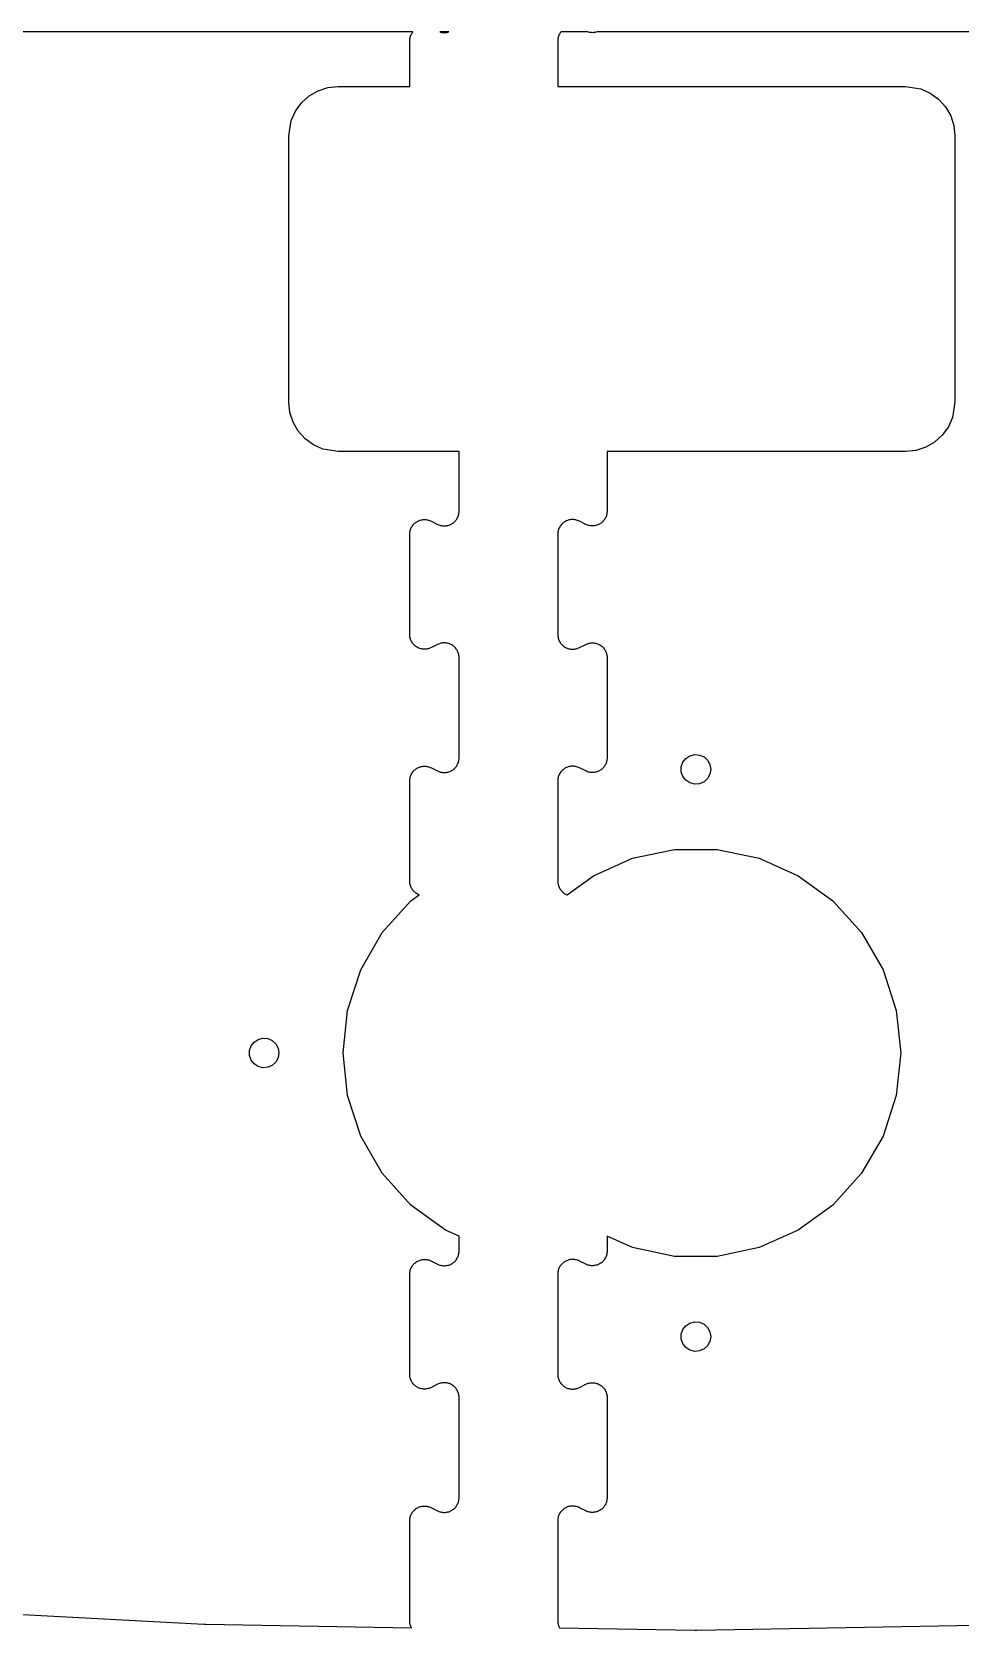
# Model space of a CAD drawing. Header units: metres. Extents: x -612 to 612, y -340 to 1400.
# Drawn here: x -119.6 to 68.5, y 718 to 1042 of the extents above; entities that cross this region are included whole.
import ezdxf

# ---------------------------------------------------------------- set-up
doc = ezdxf.new("R2010")
doc.units = ezdxf.units.M

msp = doc.modelspace()

# ---------------------------------------------------------------- linework, layer by layer
for p, q in [((-42.3552, 1042), (-528.764, 1042)), ((-43, 1040.08), (-42.9852, 1040.42)), ((-43, 1030.95), (-43, 1040.08)), ((-42.9852, 1040.42), (-42.9651, 1040.59)), ((-42.9651, 1040.59), (-42.9312, 1040.78)), ((-42.9312, 1040.78), (-42.8857, 1040.96)), ((-42.8857, 1040.96), (-42.8289, 1041.14)), ((-42.8289, 1041.14), (-42.761, 1041.32)), ((-42.761, 1041.32), (-42.6819, 1041.49)), ((-42.6819, 1041.49), (-42.5925, 1041.65)), ((-42.5925, 1041.65), (-42.4927, 1041.81)), ((-42.4927, 1041.81), (-42.3832, 1041.97)), ((-42.3832, 1041.97), (-42.3552, 1042)), ((-35.0762, 1042), (-36.9238, 1042)), ((-36.9238, 1042), (-36.7461, 1041.95)), ((-36.7461, 1041.95), (-36.5621, 1041.91)), ((-36.5621, 1041.91), (-36.376, 1041.88)), ((-36.376, 1041.88), (-36.1884, 1041.86)), ((-36.1884, 1041.86), (-36, 1041.85)), ((-36, 1041.85), (-35.8116, 1041.86)), ((-35.8116, 1041.86), (-35.624, 1041.88)), ((-35.624, 1041.88), (-35.4379, 1041.91)), ((-35.4379, 1041.91), (-35.2539, 1041.95)), ((-35.2539, 1041.95), (-35.0762, 1042)), ((-12.9852, 1040.42), (-13, 1040.08)), ((-13, 1040.08), (-13, 1030.95)), ((-12.9651, 1040.59), (-12.9852, 1040.42)), ((-12.9312, 1040.78), (-12.9651, 1040.59)), ((-12.8857, 1040.96), (-12.9312, 1040.78)), ((-12.8289, 1041.14), (-12.8857, 1040.96)), ((-12.761, 1041.32), (-12.8289, 1041.14)), ((-12.6819, 1041.49), (-12.761, 1041.32)), ((-12.5925, 1041.65), (-12.6819, 1041.49)), ((-12.4927, 1041.81), (-12.5925, 1041.65)), ((-12.3832, 1041.97), (-12.4927, 1041.81)), ((-12.3552, 1042), (-12.3832, 1041.97)), ((-6.9238, 1042), (-12.3552, 1042)), ((-6.7461, 1041.95), (-6.9238, 1042)), ((-6.5621, 1041.91), (-6.7461, 1041.95)), ((-6.376, 1041.88), (-6.5621, 1041.91)), ((-6.1884, 1041.86), (-6.376, 1041.88)), ((-6, 1041.85), (-6.1884, 1041.86)), ((-5.8116, 1041.86), (-6, 1041.85)), ((-5.624, 1041.88), (-5.8116, 1041.86)), ((-5.4379, 1041.91), (-5.624, 1041.88)), ((-5.2539, 1041.95), (-5.4379, 1041.91)), ((-5.0762, 1042), (-5.2539, 1041.95)), ((528.722, 1042), (-5.0762, 1042)), ((-61.5674, 1030.09), (-59.5791, 1030.73)), ((-59.5791, 1030.73), (-57.5, 1030.95)), ((-57.5, 1030.95), (-43, 1030.95)), ((-13, 1030.95), (57.5, 1030.95)), ((57.5, 1030.95), (60.5902, 1030.46)), ((60.5902, 1030.46), (62.5, 1029.61)), ((-66.1602, 1025.95), (-64.9314, 1027.64)), ((-64.9314, 1027.64), (-63.3779, 1029.04)), ((-63.3779, 1029.04), (-61.5674, 1030.09)), ((62.5, 1029.61), (64.1913, 1028.38)), ((64.1913, 1028.38), (65.5902, 1026.83)), ((-67.5, 1020.95), (-67.0106, 1024.04)), ((-67.0106, 1024.04), (-66.1602, 1025.95)), ((65.5902, 1026.83), (66.6355, 1025.02)), ((66.6355, 1025.02), (67.2815, 1023.03)), ((-67.5, 966.95), (-67.5, 1020.95)), ((67.2815, 1023.03), (67.5, 1020.95)), ((67.5, 1020.95), (67.5, 966.95)), ((-67.2815, 964.871), (-67.5, 966.95)), ((67.5, 966.95), (67.0106, 963.86)), ((-66.6355, 962.883), (-67.2815, 964.871)), ((-65.5902, 961.072), (-66.6355, 962.883)), ((67.0106, 963.86), (66.1602, 961.95)), ((-64.1913, 959.519), (-65.5902, 961.072)), ((-62.5, 958.29), (-64.1913, 959.519)), ((64.9314, 960.259), (63.3779, 958.86)), ((66.1602, 961.95), (64.9314, 960.259)), ((-60.5902, 957.439), (-62.5, 958.29)), ((-57.5, 956.95), (-60.5902, 957.439)), ((-33, 956.95), (-57.5, 956.95)), ((-33, 944.854), (-33, 956.95)), ((57.5, 956.95), (-3, 956.95)), ((-3, 956.95), (-3, 944.854)), ((59.5791, 957.169), (57.5, 956.95)), ((61.5674, 957.815), (59.5791, 957.169)), ((63.3779, 958.86), (61.5674, 957.815)), ((-41.3815, 942.807), (-41.2119, 942.889)), ((-41.2119, 942.889), (-41.037, 942.959)), ((-41.037, 942.959), (-40.8584, 943.019)), ((-40.8584, 943.019), (-40.6762, 943.067)), ((-40.6762, 943.067), (-40.4917, 943.104)), ((-40.4917, 943.104), (-40.3049, 943.129)), ((-40.3049, 943.129), (-40.1168, 943.142)), ((-40.1168, 943.142), (-39.9285, 943.144)), ((-39.9285, 943.144), (-39.7406, 943.133)), ((-39.7406, 943.133), (-39.5535, 943.111)), ((-39.5535, 943.111), (-39.3681, 943.077)), ((-39.3681, 943.077), (-39.1852, 943.032)), ((-39.1852, 943.032), (-39.0058, 942.975)), ((-39.0058, 942.975), (-38.8303, 942.907)), ((-38.8303, 942.907), (-38.616, 942.808)), ((-33.8131, 942.8), (-33.6885, 942.942)), ((-33.6885, 942.942), (-33.573, 943.091)), ((-33.573, 943.091), (-33.467, 943.247)), ((-33.467, 943.247), (-33.3711, 943.409)), ((-33.3711, 943.409), (-33.2855, 943.577)), ((-33.2855, 943.577), (-33.2107, 943.75)), ((-33.2107, 943.75), (-33.1468, 943.927)), ((-33.1468, 943.927), (-33.0943, 944.108)), ((-33.0943, 944.108), (-33.0531, 944.292)), ((-33.0531, 944.292), (-33.0237, 944.478)), ((-33.0237, 944.478), (-33.0059, 944.666)), ((-33.0059, 944.666), (-33, 944.854)), ((-11.2119, 942.889), (-11.3815, 942.807)), ((-11.037, 942.959), (-11.2119, 942.889)), ((-10.8584, 943.019), (-11.037, 942.959)), ((-10.6762, 943.067), (-10.8584, 943.019)), ((-10.4917, 943.104), (-10.6762, 943.067)), ((-10.3049, 943.129), (-10.4917, 943.104)), ((-10.1168, 943.142), (-10.3049, 943.129)), ((-9.9285, 943.144), (-10.1168, 943.142)), ((-9.7406, 943.133), (-9.9285, 943.144)), ((-9.5535, 943.111), (-9.7406, 943.133)), ((-9.3681, 943.077), (-9.5535, 943.111)), ((-9.1852, 943.032), (-9.3681, 943.077)), ((-9.0058, 942.975), (-9.1852, 943.032)), ((-8.8303, 942.907), (-9.0058, 942.975)), ((-8.616, 942.808), (-8.8303, 942.907)), ((-3.6885, 942.942), (-3.8131, 942.8)), ((-3.573, 943.091), (-3.6885, 942.942)), ((-3.467, 943.247), (-3.573, 943.091)), ((-3.3711, 943.409), (-3.467, 943.247)), ((-3.2855, 943.577), (-3.3711, 943.409)), ((-3.2107, 943.75), (-3.2855, 943.577)), ((-3.1468, 943.927), (-3.2107, 943.75)), ((-3.0943, 944.108), (-3.1468, 943.927)), ((-3.0531, 944.292), (-3.0943, 944.108)), ((-3.0236, 944.478), (-3.0531, 944.292)), ((-3.0059, 944.666), (-3.0236, 944.478)), ((-3, 944.854), (-3.0059, 944.666)), ((-43, 940.081), (-42.9852, 940.423)), ((-43, 919.901), (-43, 940.081)), ((-42.9852, 940.423), (-42.9651, 940.592)), ((-42.9651, 940.592), (-42.9312, 940.778)), ((-42.9312, 940.778), (-42.8857, 940.961)), ((-42.8857, 940.961), (-42.8289, 941.14)), ((-42.8289, 941.14), (-42.761, 941.316)), ((-42.761, 941.316), (-42.6819, 941.487)), ((-42.6819, 941.487), (-42.5925, 941.653)), ((-42.5925, 941.653), (-42.4927, 941.812)), ((-42.4927, 941.812), (-42.3832, 941.966)), ((-42.3832, 941.966), (-42.2643, 942.112)), ((-42.2643, 942.112), (-42.1362, 942.25)), ((-42.1362, 942.25), (-42.0001, 942.38)), ((-42.0001, 942.38), (-41.8557, 942.501)), ((-41.8557, 942.501), (-41.7042, 942.613)), ((-41.7042, 942.613), (-41.5458, 942.715)), ((-41.5458, 942.715), (-41.3815, 942.807)), ((-38.616, 942.808), (-37.3416, 942.171)), ((-37.3416, 942.171), (-37.1044, 942.065)), ((-37.1044, 942.065), (-36.927, 942.001)), ((-36.927, 942.001), (-36.7461, 941.948)), ((-36.7461, 941.948), (-36.5621, 941.907)), ((-36.5621, 941.907), (-36.376, 941.878)), ((-36.376, 941.878), (-36.1884, 941.86)), ((-36.1884, 941.86), (-36, 941.854)), ((-36, 941.854), (-35.8116, 941.86)), ((-35.8116, 941.86), (-35.624, 941.878)), ((-35.624, 941.878), (-35.4379, 941.907)), ((-35.4379, 941.907), (-35.2539, 941.948)), ((-35.2539, 941.948), (-35.073, 942.001)), ((-35.073, 942.001), (-34.8956, 942.065)), ((-34.8956, 942.065), (-34.7227, 942.14)), ((-34.7227, 942.14), (-34.5547, 942.225)), ((-34.5547, 942.225), (-34.3925, 942.321)), ((-34.3925, 942.321), (-34.2366, 942.427)), ((-34.2366, 942.427), (-34.0877, 942.543)), ((-34.0877, 942.543), (-33.9464, 942.667)), ((-33.9464, 942.667), (-33.8131, 942.8)), ((-12.9852, 940.423), (-13, 940.081)), ((-13, 940.081), (-13, 919.901)), ((-12.9651, 940.592), (-12.9852, 940.423)), ((-12.9312, 940.778), (-12.9651, 940.592)), ((-12.8857, 940.961), (-12.9312, 940.778)), ((-12.8289, 941.14), (-12.8857, 940.961)), ((-12.761, 941.316), (-12.8289, 941.14)), ((-12.6819, 941.487), (-12.761, 941.316)), ((-12.5925, 941.653), (-12.6819, 941.487)), ((-12.4927, 941.812), (-12.5925, 941.653)), ((-12.3832, 941.966), (-12.4927, 941.812)), ((-12.2643, 942.112), (-12.3832, 941.966)), ((-12.1362, 942.25), (-12.2643, 942.112)), ((-12.0001, 942.38), (-12.1362, 942.25)), ((-11.8557, 942.501), (-12.0001, 942.38)), ((-11.7042, 942.613), (-11.8557, 942.501)), ((-11.5458, 942.715), (-11.7042, 942.613)), ((-11.3815, 942.807), (-11.5458, 942.715)), ((-7.3416, 942.171), (-8.616, 942.808)), ((-7.1044, 942.065), (-7.3416, 942.171)), ((-6.9271, 942.001), (-7.1044, 942.065)), ((-6.7461, 941.948), (-6.9271, 942.001)), ((-6.5621, 941.907), (-6.7461, 941.948)), ((-6.376, 941.878), (-6.5621, 941.907)), ((-6.1884, 941.86), (-6.376, 941.878)), ((-6, 941.854), (-6.1884, 941.86)), ((-5.8116, 941.86), (-6, 941.854)), ((-5.624, 941.878), (-5.8116, 941.86)), ((-5.4379, 941.907), (-5.624, 941.878)), ((-5.2539, 941.948), (-5.4379, 941.907)), ((-5.0729, 942.001), (-5.2539, 941.948)), ((-4.8956, 942.065), (-5.0729, 942.001)), ((-4.7227, 942.14), (-4.8956, 942.065)), ((-4.5547, 942.225), (-4.7227, 942.14)), ((-4.3925, 942.321), (-4.5547, 942.225)), ((-4.2367, 942.427), (-4.3925, 942.321)), ((-4.0877, 942.543), (-4.2367, 942.427)), ((-3.9464, 942.667), (-4.0877, 942.543)), ((-3.8131, 942.8), (-3.9464, 942.667)), ((-42.9926, 919.666), (-43, 919.901)), ((-42.9749, 919.478), (-42.9926, 919.666)), ((-42.9454, 919.292), (-42.9749, 919.478)), ((-42.9043, 919.108), (-42.9454, 919.292)), ((-42.8517, 918.927), (-42.9043, 919.108)), ((-42.788, 918.75), (-42.8517, 918.927)), ((-42.7131, 918.577), (-42.788, 918.75)), ((-42.6276, 918.409), (-42.7131, 918.577)), ((-42.5318, 918.248), (-42.6276, 918.409)), ((-42.4259, 918.092), (-42.5318, 918.248)), ((-42.3103, 917.943), (-42.4259, 918.092)), ((-42.1859, 917.802), (-42.3103, 917.943)), ((-42.0525, 917.668), (-42.1859, 917.802)), ((-41.9115, 917.544), (-42.0525, 917.668)), ((-41.7624, 917.428), (-41.9115, 917.544)), ((-41.6066, 917.322), (-41.7624, 917.428)), ((-41.4446, 917.227), (-41.6066, 917.322)), ((-41.2768, 917.141), (-41.4446, 917.227)), ((-41.1038, 917.066), (-41.2768, 917.141)), ((-40.9267, 917.002), (-41.1038, 917.066)), ((-40.7457, 916.95), (-40.9267, 917.002)), ((-40.5619, 916.909), (-40.7457, 916.95)), ((-40.3757, 916.879), (-40.5619, 916.909)), ((-39.4381, 916.909), (-39.6243, 916.879)), ((-39.2543, 916.95), (-39.4381, 916.909)), ((-39.0733, 917.002), (-39.2543, 916.95)), ((-38.9131, 917.06), (-39.0733, 917.002)), ((-38.6001, 917.2), (-38.9131, 917.06)), ((-37.3416, 917.829), (-38.6001, 917.2)), ((-37.1705, 917.908), (-37.3416, 917.829)), ((-36.9948, 917.976), (-37.1705, 917.908)), ((-36.8151, 918.033), (-36.9948, 917.976)), ((-36.6322, 918.079), (-36.8151, 918.033)), ((-36.4468, 918.112), (-36.6322, 918.079)), ((-36.2596, 918.135), (-36.4468, 918.112)), ((-36.0715, 918.145), (-36.2596, 918.135)), ((-35.883, 918.144), (-36.0715, 918.145)), ((-35.695, 918.13), (-35.883, 918.144)), ((-35.5082, 918.105), (-35.695, 918.13)), ((-35.3233, 918.069), (-35.5082, 918.105)), ((-35.1412, 918.02), (-35.3233, 918.069)), ((-34.9624, 917.961), (-35.1412, 918.02)), ((-34.7877, 917.89), (-34.9624, 917.961)), ((-34.6178, 917.809), (-34.7877, 917.89)), ((-34.4533, 917.716), (-34.6178, 917.809)), ((-34.295, 917.614), (-34.4533, 917.716)), ((-34.1433, 917.502), (-34.295, 917.614)), ((-33.999, 917.381), (-34.1433, 917.502)), ((-33.8626, 917.251), (-33.999, 917.381)), ((-33.7347, 917.113), (-33.8626, 917.251)), ((-33.6156, 916.967), (-33.7347, 917.113)), ((-33.506, 916.813), (-33.6156, 916.967)), ((-13, 919.901), (-12.9926, 919.666)), ((-12.9926, 919.666), (-12.9749, 919.478)), ((-12.9749, 919.478), (-12.9454, 919.292)), ((-12.9454, 919.292), (-12.9043, 919.108)), ((-12.9043, 919.108), (-12.8517, 918.927)), ((-12.8517, 918.927), (-12.788, 918.75)), ((-12.788, 918.75), (-12.7131, 918.577)), ((-12.7131, 918.577), (-12.6276, 918.409)), ((-12.6276, 918.409), (-12.5318, 918.248)), ((-12.5318, 918.248), (-12.4259, 918.092)), ((-12.4259, 918.092), (-12.3103, 917.943)), ((-12.3103, 917.943), (-12.1859, 917.802)), ((-12.1859, 917.802), (-12.0525, 917.668)), ((-12.0525, 917.668), (-11.9115, 917.544)), ((-11.9115, 917.544), (-11.7624, 917.428)), ((-11.7624, 917.428), (-11.6066, 917.322)), ((-11.6066, 917.322), (-11.4446, 917.227)), ((-11.4446, 917.227), (-11.2768, 917.141)), ((-11.2768, 917.141), (-11.1038, 917.066)), ((-11.1038, 917.066), (-10.9267, 917.002)), ((-10.9267, 917.002), (-10.7457, 916.95)), ((-10.7457, 916.95), (-10.5619, 916.909)), ((-10.5619, 916.909), (-10.3757, 916.879)), ((-9.6243, 916.879), (-9.4381, 916.909)), ((-9.4381, 916.909), (-9.2543, 916.95)), ((-9.2543, 916.95), (-9.0733, 917.002)), ((-9.0733, 917.002), (-8.9131, 917.06)), ((-8.9131, 917.06), (-8.6001, 917.2)), ((-8.6001, 917.2), (-7.3416, 917.829)), ((-7.3416, 917.829), (-7.1705, 917.908)), ((-7.1705, 917.908), (-6.9947, 917.976)), ((-6.9947, 917.976), (-6.8151, 918.033)), ((-6.8151, 918.033), (-6.6322, 918.079)), ((-6.6322, 918.079), (-6.4468, 918.112)), ((-6.4468, 918.112), (-6.2596, 918.135)), ((-6.2596, 918.135), (-6.0715, 918.145)), ((-6.0715, 918.145), (-5.883, 918.144)), ((-5.883, 918.144), (-5.695, 918.13)), ((-5.695, 918.13), (-5.5082, 918.105)), ((-5.5082, 918.105), (-5.3233, 918.069)), ((-5.3233, 918.069), (-5.1412, 918.02)), ((-5.1412, 918.02), (-4.9624, 917.961)), ((-4.9624, 917.961), (-4.7877, 917.89)), ((-4.7877, 917.89), (-4.6178, 917.809)), ((-4.6178, 917.809), (-4.4533, 917.716)), ((-4.4533, 917.716), (-4.295, 917.614)), ((-4.295, 917.614), (-4.1433, 917.502)), ((-4.1433, 917.502), (-3.999, 917.381)), ((-3.999, 917.381), (-3.8626, 917.251)), ((-3.8626, 917.251), (-3.7347, 917.113)), ((-3.7347, 917.113), (-3.6156, 916.967)), ((-3.6156, 916.967), (-3.506, 916.813)), ((-40.1883, 916.862), (-40.3757, 916.879)), ((-40, 916.856), (-40.1883, 916.862)), ((-39.8117, 916.862), (-40, 916.856)), ((-39.6243, 916.879), (-39.8117, 916.862)), ((-33.4062, 916.653), (-33.506, 916.813)), ((-33.3167, 916.488), (-33.4062, 916.653)), ((-33.2378, 916.316), (-33.3167, 916.488)), ((-33.1697, 916.141), (-33.2378, 916.316)), ((-33.1128, 915.961), (-33.1697, 916.141)), ((-33.0674, 915.778), (-33.1128, 915.961)), ((-33.0335, 915.593), (-33.0674, 915.778)), ((-33.0113, 915.406), (-33.0335, 915.593)), ((-33, 915.146), (-33.0113, 915.406)), ((-33, 894.854), (-33, 915.146)), ((-10.3757, 916.879), (-10.1883, 916.862)), ((-10.1883, 916.862), (-10, 916.856)), ((-10, 916.856), (-9.8117, 916.862)), ((-9.8117, 916.862), (-9.6243, 916.879)), ((-3.506, 916.813), (-3.4062, 916.653)), ((-3.4062, 916.653), (-3.3167, 916.488)), ((-3.3167, 916.488), (-3.2378, 916.316)), ((-3.2378, 916.316), (-3.1697, 916.141)), ((-3.1697, 916.141), (-3.1128, 915.961)), ((-3.1128, 915.961), (-3.0674, 915.778)), ((-3.0674, 915.778), (-3.0335, 915.593)), ((-3.0335, 915.593), (-3.0113, 915.406)), ((-3.0113, 915.406), (-3, 915.146)), ((-3, 915.146), (-3, 894.854)), ((-33.0943, 894.108), (-33.0531, 894.292)), ((-33.0531, 894.292), (-33.0237, 894.478)), ((-33.0237, 894.478), (-33.0059, 894.666)), ((-33.0059, 894.666), (-33, 894.854)), ((-3.0531, 894.292), (-3.0943, 894.108)), ((-3.0236, 894.478), (-3.0531, 894.292)), ((-3.0059, 894.666), (-3.0236, 894.478)), ((-3, 894.854), (-3.0059, 894.666)), ((12.3616, 893.93), (12.9682, 894.709)), ((12.9682, 894.709), (13.7949, 895.249)), ((13.7949, 895.249), (14.7523, 895.492)), ((14.7523, 895.492), (15.7365, 895.41)), ((15.7365, 895.41), (16.6408, 895.013)), ((16.6408, 895.013), (17.3674, 894.345)), ((17.3674, 894.345), (17.8374, 893.476)), ((-42.8857, 890.961), (-42.8289, 891.14)), ((-42.8289, 891.14), (-42.761, 891.316)), ((-42.761, 891.316), (-42.6819, 891.487)), ((-42.6819, 891.487), (-42.5925, 891.653)), ((-42.5925, 891.653), (-42.4927, 891.812)), ((-42.4927, 891.812), (-42.3832, 891.966)), ((-42.3832, 891.966), (-42.2643, 892.112)), ((-42.2643, 892.112), (-42.1362, 892.25)), ((-42.1362, 892.25), (-42.0001, 892.38)), ((-42.0001, 892.38), (-41.8557, 892.501)), ((-41.8557, 892.501), (-41.7042, 892.613)), ((-41.7042, 892.613), (-41.5458, 892.715)), ((-41.5458, 892.715), (-41.3815, 892.807)), ((-41.3815, 892.807), (-41.2119, 892.889)), ((-41.2119, 892.889), (-41.037, 892.959)), ((-41.037, 892.959), (-40.8584, 893.019)), ((-40.8584, 893.019), (-40.6762, 893.067)), ((-40.6762, 893.067), (-40.4917, 893.104)), ((-40.4917, 893.104), (-40.3049, 893.129)), ((-40.3049, 893.129), (-40.1168, 893.142)), ((-40.1168, 893.142), (-39.9285, 893.144)), ((-39.9285, 893.144), (-39.7406, 893.133)), ((-39.7406, 893.133), (-39.5535, 893.111)), ((-39.5535, 893.111), (-39.3681, 893.077)), ((-39.3681, 893.077), (-39.1852, 893.032)), ((-39.1852, 893.032), (-39.0058, 892.975)), ((-39.0058, 892.975), (-38.8303, 892.907)), ((-38.8303, 892.907), (-38.616, 892.808)), ((-38.616, 892.808), (-37.3416, 892.171)), ((-37.3416, 892.171), (-37.1044, 892.065)), ((-37.1044, 892.065), (-36.927, 892.001)), ((-36.927, 892.001), (-36.7461, 891.948)), ((-36.7461, 891.948), (-36.5621, 891.907)), ((-36.5621, 891.907), (-36.376, 891.878)), ((-36.376, 891.878), (-36.1884, 891.86)), ((-36.1884, 891.86), (-36, 891.854)), ((-36, 891.854), (-35.8116, 891.86)), ((-35.8116, 891.86), (-35.624, 891.878)), ((-35.624, 891.878), (-35.4379, 891.907)), ((-35.4379, 891.907), (-35.2539, 891.948)), ((-35.2539, 891.948), (-35.073, 892.001)), ((-35.073, 892.001), (-34.8956, 892.065)), ((-34.8956, 892.065), (-34.7227, 892.14)), ((-34.7227, 892.14), (-34.5547, 892.225)), ((-34.5547, 892.225), (-34.3925, 892.321)), ((-34.3925, 892.321), (-34.2366, 892.427)), ((-34.2366, 892.427), (-34.0877, 892.543)), ((-34.0877, 892.543), (-33.9464, 892.667)), ((-33.9464, 892.667), (-33.8131, 892.8)), ((-33.8131, 892.8), (-33.6885, 892.942)), ((-33.6885, 892.942), (-33.573, 893.091)), ((-33.573, 893.091), (-33.467, 893.247)), ((-33.467, 893.247), (-33.3711, 893.409)), ((-33.3711, 893.409), (-33.2855, 893.577)), ((-33.2855, 893.577), (-33.2107, 893.75)), ((-33.2107, 893.75), (-33.1468, 893.927)), ((-33.1468, 893.927), (-33.0943, 894.108)), ((-12.8289, 891.14), (-12.8857, 890.961)), ((-12.761, 891.316), (-12.8289, 891.14)), ((-12.6819, 891.487), (-12.761, 891.316)), ((-12.5925, 891.653), (-12.6819, 891.487)), ((-12.4927, 891.812), (-12.5925, 891.653)), ((-12.3832, 891.966), (-12.4927, 891.812)), ((-12.2643, 892.112), (-12.3832, 891.966)), ((-12.1362, 892.25), (-12.2643, 892.112)), ((-12.0001, 892.38), (-12.1362, 892.25)), ((-11.8557, 892.501), (-12.0001, 892.38)), ((-11.7042, 892.613), (-11.8557, 892.501)), ((-11.5458, 892.715), (-11.7042, 892.613)), ((-11.3815, 892.807), (-11.5458, 892.715)), ((-11.2119, 892.889), (-11.3815, 892.807)), ((-11.037, 892.959), (-11.2119, 892.889)), ((-10.8584, 893.019), (-11.037, 892.959)), ((-10.6762, 893.067), (-10.8584, 893.019)), ((-10.4917, 893.104), (-10.6762, 893.067)), ((-10.3049, 893.129), (-10.4917, 893.104)), ((-10.1168, 893.142), (-10.3049, 893.129)), ((-9.9285, 893.144), (-10.1168, 893.142)), ((-9.7406, 893.133), (-9.9285, 893.144)), ((-9.5535, 893.111), (-9.7406, 893.133)), ((-9.3681, 893.077), (-9.5535, 893.111)), ((-9.1852, 893.032), (-9.3681, 893.077)), ((-9.0058, 892.975), (-9.1852, 893.032)), ((-8.8303, 892.907), (-9.0058, 892.975)), ((-8.616, 892.808), (-8.8303, 892.907)), ((-7.3416, 892.171), (-8.616, 892.808)), ((-7.1044, 892.065), (-7.3416, 892.171)), ((-6.9271, 892.001), (-7.1044, 892.065)), ((-6.7461, 891.948), (-6.9271, 892.001)), ((-6.5621, 891.907), (-6.7461, 891.948)), ((-6.376, 891.878), (-6.5621, 891.907)), ((-6.1884, 891.86), (-6.376, 891.878)), ((-6, 891.854), (-6.1884, 891.86)), ((-5.8116, 891.86), (-6, 891.854)), ((-5.624, 891.878), (-5.8116, 891.86)), ((-5.4379, 891.907), (-5.624, 891.878)), ((-5.2539, 891.948), (-5.4379, 891.907)), ((-5.0729, 892.001), (-5.2539, 891.948)), ((-4.8956, 892.065), (-5.0729, 892.001)), ((-4.7227, 892.14), (-4.8956, 892.065)), ((-4.5547, 892.225), (-4.7227, 892.14)), ((-4.3925, 892.321), (-4.5547, 892.225)), ((-4.2367, 892.427), (-4.3925, 892.321)), ((-4.0877, 892.543), (-4.2367, 892.427)), ((-3.9464, 892.667), (-4.0877, 892.543)), ((-3.8131, 892.8), (-3.9464, 892.667)), ((-3.6885, 892.942), (-3.8131, 892.8)), ((-3.573, 893.091), (-3.6885, 892.942)), ((-3.467, 893.247), (-3.573, 893.091)), ((-3.3711, 893.409), (-3.467, 893.247)), ((-3.2855, 893.577), (-3.3711, 893.409)), ((-3.2107, 893.75), (-3.2855, 893.577)), ((-3.1468, 893.927), (-3.2107, 893.75)), ((-3.0943, 894.108), (-3.1468, 893.927)), ((12.0409, 892.996), (12.3616, 893.93)), ((12.0409, 892.008), (12.0409, 892.996)), ((12.3616, 891.074), (12.0409, 892.008)), ((12.9682, 890.295), (12.3616, 891.074)), ((17.8374, 891.528), (17.3674, 890.659)), ((17.8374, 893.476), (18, 892.502)), ((18, 892.502), (17.8374, 891.528)), ((-43, 890.081), (-42.9852, 890.423)), ((-43, 869.901), (-43, 890.081)), ((-42.9852, 890.423), (-42.9651, 890.592)), ((-42.9651, 890.592), (-42.9312, 890.778)), ((-42.9312, 890.778), (-42.8857, 890.961)), ((-12.9852, 890.423), (-13, 890.081)), ((-13, 890.081), (-13, 869.901)), ((-12.9651, 890.592), (-12.9852, 890.423)), ((-12.9312, 890.778), (-12.9651, 890.592)), ((-12.8857, 890.961), (-12.9312, 890.778)), ((13.7949, 889.755), (12.9682, 890.295)), ((14.7523, 889.512), (13.7949, 889.755)), ((15.7365, 889.594), (14.7523, 889.512)), ((16.6408, 889.99), (15.7365, 889.594)), ((17.3674, 890.659), (16.6408, 889.99)), ((2.1758, 874.469), (10.6621, 876.273)), ((10.6621, 876.273), (19.3379, 876.273)), ((19.3379, 876.273), (27.8242, 874.469)), ((-5.75, 870.94), (2.1758, 874.469)), ((27.8242, 874.469), (35.75, 870.94)), ((-42.9926, 869.666), (-43, 869.901)), ((-42.9749, 869.478), (-42.9926, 869.666)), ((-42.9454, 869.292), (-42.9749, 869.478)), ((-42.9043, 869.108), (-42.9454, 869.292)), ((-42.8517, 868.927), (-42.9043, 869.108)), ((-42.788, 868.75), (-42.8517, 868.927)), ((-42.7131, 868.577), (-42.788, 868.75)), ((-42.6276, 868.409), (-42.7131, 868.577)), ((-42.5318, 868.248), (-42.6276, 868.409)), ((-13, 869.901), (-12.9926, 869.666)), ((-12.9926, 869.666), (-12.9749, 869.478)), ((-12.9749, 869.478), (-12.9454, 869.292)), ((-12.9454, 869.292), (-12.9043, 869.108)), ((-12.9043, 869.108), (-12.8517, 868.927)), ((-12.8517, 868.927), (-12.788, 868.75)), ((-12.788, 868.75), (-12.7131, 868.577)), ((-12.7131, 868.577), (-12.6276, 868.409)), ((-12.6276, 868.409), (-12.5318, 868.248)), ((-11.0892, 867.061), (-5.75, 870.94)), ((35.75, 870.94), (42.7689, 865.841)), ((-48.5742, 859.393), (-42.7689, 865.841)), ((-42.7689, 865.841), (-41.0892, 867.061)), ((-42.4259, 868.092), (-42.5318, 868.248)), ((-42.3103, 867.943), (-42.4259, 868.092)), ((-42.1859, 867.802), (-42.3103, 867.943)), ((-42.0525, 867.668), (-42.1859, 867.802)), ((-41.9115, 867.544), (-42.0525, 867.668)), ((-41.7624, 867.428), (-41.9115, 867.544)), ((-41.6066, 867.322), (-41.7624, 867.428)), ((-41.4446, 867.227), (-41.6066, 867.322)), ((-41.2768, 867.141), (-41.4446, 867.227)), ((-41.0892, 867.061), (-41.2768, 867.141)), ((-12.5318, 868.248), (-12.4259, 868.092)), ((-12.4259, 868.092), (-12.3103, 867.943)), ((-12.3103, 867.943), (-12.1859, 867.802)), ((-12.1859, 867.802), (-12.0525, 867.668)), ((-12.0525, 867.668), (-11.9115, 867.544)), ((-11.9115, 867.544), (-11.7624, 867.428)), ((-11.7624, 867.428), (-11.6066, 867.322)), ((-11.6066, 867.322), (-11.4446, 867.227)), ((-11.4446, 867.227), (-11.2768, 867.141)), ((-11.2768, 867.141), (-11.0892, 867.061)), ((42.7689, 865.841), (48.5742, 859.393)), ((-52.9121, 851.88), (-48.5742, 859.393)), ((48.5742, 859.393), (52.9121, 851.88)), ((-55.5931, 843.628), (-52.9121, 851.88)), ((52.9121, 851.88), (55.5931, 843.628)), ((-56.5, 835), (-55.5931, 843.628)), ((55.5931, 843.628), (56.5, 835)), ((-75.461, 835.494), (-75.1403, 836.428)), ((-75.1403, 836.428), (-74.5338, 837.207)), ((-74.5338, 837.207), (-73.707, 837.747)), ((-73.707, 837.747), (-72.7496, 837.99)), ((-72.7496, 837.99), (-71.7655, 837.908)), ((-71.7655, 837.908), (-70.8611, 837.512)), ((-70.8611, 837.512), (-70.1345, 836.843)), ((-70.1345, 836.843), (-69.6645, 835.974)), ((-69.6645, 835.974), (-69.5019, 835)), ((-75.461, 834.506), (-75.461, 835.494)), ((-75.1403, 833.572), (-75.461, 834.506)), ((-74.5338, 832.793), (-75.1403, 833.572)), ((-73.707, 832.253), (-74.5338, 832.793)), ((-70.1345, 833.157), (-70.8611, 832.488)), ((-69.6645, 834.026), (-70.1345, 833.157)), ((-69.5019, 835), (-69.6645, 834.026)), ((-55.5931, 826.372), (-56.5, 835)), ((56.5, 835), (55.5931, 826.372)), ((-72.7496, 832.01), (-73.707, 832.253)), ((-71.7655, 832.092), (-72.7496, 832.01)), ((-70.8611, 832.488), (-71.7655, 832.092)), ((-52.9121, 818.12), (-55.5931, 826.372)), ((55.5931, 826.372), (52.9121, 818.12)), ((-48.5742, 810.607), (-52.9121, 818.12)), ((52.9121, 818.12), (48.5742, 810.607)), ((-42.7689, 804.159), (-48.5742, 810.607)), ((48.5742, 810.607), (42.7689, 804.159)), ((-35.75, 799.06), (-42.7689, 804.159)), ((42.7689, 804.159), (35.75, 799.06)), ((-33, 797.836), (-35.75, 799.06)), ((-33, 794.854), (-33, 797.836)), ((2.1758, 795.531), (-3, 797.836)), ((-3, 797.836), (-3, 794.854)), ((35.75, 799.06), (27.8242, 795.531)), ((-33.2107, 793.75), (-33.1468, 793.927)), ((-33.1468, 793.927), (-33.0943, 794.108)), ((-33.0943, 794.108), (-33.0531, 794.292)), ((-33.0531, 794.292), (-33.0237, 794.478)), ((-33.0237, 794.478), (-33.0059, 794.666)), ((-33.0059, 794.666), (-33, 794.854)), ((-3.1468, 793.927), (-3.2107, 793.75)), ((-3.0943, 794.108), (-3.1468, 793.927)), ((-3.0531, 794.292), (-3.0943, 794.108)), ((-3.0236, 794.478), (-3.0531, 794.292)), ((-3.0059, 794.666), (-3.0236, 794.478)), ((-3, 794.854), (-3.0059, 794.666)), ((10.6621, 793.727), (2.1758, 795.531)), ((27.8242, 795.531), (19.3379, 793.727)), ((-42.9852, 790.423), (-42.9651, 790.592)), ((-42.9651, 790.592), (-42.9312, 790.778)), ((-42.9312, 790.778), (-42.8857, 790.961)), ((-42.8857, 790.961), (-42.8289, 791.14)), ((-42.8289, 791.14), (-42.761, 791.316)), ((-42.761, 791.316), (-42.6819, 791.487)), ((-42.6819, 791.487), (-42.5925, 791.653)), ((-42.5925, 791.653), (-42.4927, 791.812)), ((-42.4927, 791.812), (-42.3832, 791.966)), ((-42.3832, 791.966), (-42.2643, 792.112)), ((-42.2643, 792.112), (-42.1362, 792.25)), ((-42.1362, 792.25), (-42.0001, 792.38)), ((-42.0001, 792.38), (-41.8557, 792.501)), ((-41.8557, 792.501), (-41.7042, 792.613)), ((-41.7042, 792.613), (-41.5458, 792.715)), ((-41.5458, 792.715), (-41.3815, 792.807)), ((-41.3815, 792.807), (-41.2119, 792.889)), ((-41.2119, 792.889), (-41.037, 792.959)), ((-41.037, 792.959), (-40.8584, 793.019)), ((-40.8584, 793.019), (-40.6762, 793.067)), ((-40.6762, 793.067), (-40.4917, 793.104)), ((-40.4917, 793.104), (-40.3049, 793.129)), ((-40.3049, 793.129), (-40.1168, 793.142)), ((-40.1168, 793.142), (-39.9285, 793.144)), ((-39.9285, 793.144), (-39.7406, 793.133)), ((-39.7406, 793.133), (-39.5535, 793.111)), ((-39.5535, 793.111), (-39.3681, 793.077)), ((-39.3681, 793.077), (-39.1852, 793.032)), ((-39.1852, 793.032), (-39.0058, 792.975)), ((-39.0058, 792.975), (-38.8303, 792.907)), ((-38.8303, 792.907), (-38.616, 792.808)), ((-38.616, 792.808), (-37.3416, 792.171)), ((-37.3416, 792.171), (-37.1044, 792.065)), ((-37.1044, 792.065), (-36.927, 792.001)), ((-36.927, 792.001), (-36.7461, 791.948)), ((-36.7461, 791.948), (-36.5621, 791.907)), ((-36.5621, 791.907), (-36.376, 791.878)), ((-36.376, 791.878), (-36.1884, 791.86)), ((-36.1884, 791.86), (-36, 791.854)), ((-36, 791.854), (-35.8116, 791.86)), ((-35.8116, 791.86), (-35.624, 791.878)), ((-35.624, 791.878), (-35.4379, 791.907)), ((-35.4379, 791.907), (-35.2539, 791.948)), ((-35.2539, 791.948), (-35.073, 792.001)), ((-35.073, 792.001), (-34.8956, 792.065)), ((-34.8956, 792.065), (-34.7227, 792.14)), ((-34.7227, 792.14), (-34.5547, 792.225)), ((-34.5547, 792.225), (-34.3925, 792.321)), ((-34.3925, 792.321), (-34.2366, 792.427)), ((-34.2366, 792.427), (-34.0877, 792.543)), ((-34.0877, 792.543), (-33.9464, 792.667)), ((-33.9464, 792.667), (-33.8131, 792.8)), ((-33.8131, 792.8), (-33.6885, 792.942)), ((-33.6885, 792.942), (-33.573, 793.091)), ((-33.573, 793.091), (-33.467, 793.247)), ((-33.467, 793.247), (-33.3711, 793.409)), ((-33.3711, 793.409), (-33.2855, 793.577)), ((-33.2855, 793.577), (-33.2107, 793.75)), ((-12.9651, 790.592), (-12.9852, 790.423)), ((-12.9312, 790.778), (-12.9651, 790.592)), ((-12.8857, 790.961), (-12.9312, 790.778)), ((-12.8289, 791.14), (-12.8857, 790.961)), ((-12.761, 791.316), (-12.8289, 791.14)), ((-12.6819, 791.487), (-12.761, 791.316)), ((-12.5925, 791.653), (-12.6819, 791.487)), ((-12.4927, 791.812), (-12.5925, 791.653)), ((-12.3832, 791.966), (-12.4927, 791.812)), ((-12.2643, 792.112), (-12.3832, 791.966)), ((-12.1362, 792.25), (-12.2643, 792.112)), ((-12.0001, 792.38), (-12.1362, 792.25)), ((-11.8557, 792.501), (-12.0001, 792.38)), ((-11.7042, 792.613), (-11.8557, 792.501)), ((-11.5458, 792.715), (-11.7042, 792.613)), ((-11.3815, 792.807), (-11.5458, 792.715)), ((-11.2119, 792.889), (-11.3815, 792.807)), ((-11.037, 792.959), (-11.2119, 792.889)), ((-10.8584, 793.019), (-11.037, 792.959)), ((-10.6762, 793.067), (-10.8584, 793.019)), ((-10.4917, 793.104), (-10.6762, 793.067)), ((-10.3049, 793.129), (-10.4917, 793.104)), ((-10.1168, 793.142), (-10.3049, 793.129)), ((-9.9285, 793.144), (-10.1168, 793.142)), ((-9.7406, 793.133), (-9.9285, 793.144)), ((-9.5535, 793.111), (-9.7406, 793.133)), ((-9.3681, 793.077), (-9.5535, 793.111)), ((-9.1852, 793.032), (-9.3681, 793.077)), ((-9.0058, 792.975), (-9.1852, 793.032)), ((-8.8303, 792.907), (-9.0058, 792.975)), ((-8.616, 792.808), (-8.8303, 792.907)), ((-7.3416, 792.171), (-8.616, 792.808)), ((-7.1044, 792.065), (-7.3416, 792.171)), ((-6.9271, 792.001), (-7.1044, 792.065)), ((-6.7461, 791.948), (-6.9271, 792.001)), ((-6.5621, 791.907), (-6.7461, 791.948)), ((-6.376, 791.878), (-6.5621, 791.907)), ((-6.1884, 791.86), (-6.376, 791.878)), ((-6, 791.854), (-6.1884, 791.86)), ((-5.8116, 791.86), (-6, 791.854)), ((-5.624, 791.878), (-5.8116, 791.86)), ((-5.4379, 791.907), (-5.624, 791.878)), ((-5.2539, 791.948), (-5.4379, 791.907)), ((-5.0729, 792.001), (-5.2539, 791.948)), ((-4.8956, 792.065), (-5.0729, 792.001)), ((-4.7227, 792.14), (-4.8956, 792.065)), ((-4.5547, 792.225), (-4.7227, 792.14)), ((-4.3925, 792.321), (-4.5547, 792.225)), ((-4.2367, 792.427), (-4.3925, 792.321)), ((-4.0877, 792.543), (-4.2367, 792.427)), ((-3.9464, 792.667), (-4.0877, 792.543)), ((-3.8131, 792.8), (-3.9464, 792.667)), ((-3.6885, 792.942), (-3.8131, 792.8)), ((-3.573, 793.091), (-3.6885, 792.942)), ((-3.467, 793.247), (-3.573, 793.091)), ((-3.3711, 793.409), (-3.467, 793.247)), ((-3.2855, 793.577), (-3.3711, 793.409)), ((-3.2107, 793.75), (-3.2855, 793.577)), ((19.3379, 793.727), (10.6621, 793.727)), ((-43, 790.081), (-42.9852, 790.423)), ((-43, 769.901), (-43, 790.081)), ((-12.9852, 790.423), (-13, 790.081)), ((-13, 790.081), (-13, 769.901)), ((12.0409, 777.992), (12.3616, 778.926)), ((12.0409, 777.004), (12.0409, 777.992)), ((12.3616, 778.926), (12.9682, 779.705)), ((12.9682, 779.705), (13.7949, 780.245)), ((13.7949, 780.245), (14.7523, 780.488)), ((14.7523, 780.488), (15.7365, 780.406)), ((15.7365, 780.406), (16.6408, 780.01)), ((16.6408, 780.01), (17.3674, 779.341)), ((17.3674, 779.341), (17.8374, 778.472)), ((17.8374, 778.472), (18, 777.498)), ((12.3616, 776.07), (12.0409, 777.004)), ((12.9682, 775.291), (12.3616, 776.07)), ((13.7949, 774.751), (12.9682, 775.291)), ((14.7523, 774.508), (13.7949, 774.751)), ((15.7365, 774.59), (14.7523, 774.508)), ((16.6408, 774.987), (15.7365, 774.59)), ((17.3674, 775.655), (16.6408, 774.987)), ((17.8374, 776.524), (17.3674, 775.655)), ((18, 777.498), (17.8374, 776.524)), ((-42.9926, 769.666), (-43, 769.901)), ((-42.9749, 769.478), (-42.9926, 769.666)), ((-42.9454, 769.292), (-42.9749, 769.478)), ((-42.9043, 769.108), (-42.9454, 769.292)), ((-42.8517, 768.927), (-42.9043, 769.108)), ((-42.788, 768.75), (-42.8517, 768.927)), ((-42.7131, 768.577), (-42.788, 768.75)), ((-42.6276, 768.409), (-42.7131, 768.577)), ((-42.5318, 768.248), (-42.6276, 768.409)), ((-42.4259, 768.092), (-42.5318, 768.248)), ((-42.3103, 767.943), (-42.4259, 768.092)), ((-42.1859, 767.802), (-42.3103, 767.943)), ((-37.1705, 767.908), (-37.3416, 767.829)), ((-36.9948, 767.976), (-37.1705, 767.908)), ((-36.8151, 768.033), (-36.9948, 767.976)), ((-36.6322, 768.079), (-36.8151, 768.033)), ((-36.4468, 768.112), (-36.6322, 768.079)), ((-36.2596, 768.135), (-36.4468, 768.112)), ((-36.0715, 768.145), (-36.2596, 768.135)), ((-35.883, 768.144), (-36.0715, 768.145)), ((-35.695, 768.13), (-35.883, 768.144)), ((-35.5082, 768.105), (-35.695, 768.13)), ((-35.3233, 768.069), (-35.5082, 768.105)), ((-35.1412, 768.02), (-35.3233, 768.069)), ((-34.9624, 767.961), (-35.1412, 768.02)), ((-34.7877, 767.89), (-34.9624, 767.961)), ((-34.6178, 767.809), (-34.7877, 767.89)), ((-13, 769.901), (-12.9926, 769.666)), ((-12.9926, 769.666), (-12.9749, 769.478)), ((-12.9749, 769.478), (-12.9454, 769.292)), ((-12.9454, 769.292), (-12.9043, 769.108)), ((-12.9043, 769.108), (-12.8517, 768.927)), ((-12.8517, 768.927), (-12.788, 768.75)), ((-12.788, 768.75), (-12.7131, 768.577)), ((-12.7131, 768.577), (-12.6276, 768.409)), ((-12.6276, 768.409), (-12.5318, 768.248)), ((-12.5318, 768.248), (-12.4259, 768.092)), ((-12.4259, 768.092), (-12.3103, 767.943)), ((-12.3103, 767.943), (-12.1859, 767.802)), ((-7.3416, 767.829), (-7.1705, 767.908)), ((-7.1705, 767.908), (-6.9947, 767.976)), ((-6.9947, 767.976), (-6.8151, 768.033)), ((-6.8151, 768.033), (-6.6322, 768.079)), ((-6.6322, 768.079), (-6.4468, 768.112)), ((-6.4468, 768.112), (-6.2596, 768.135)), ((-6.2596, 768.135), (-6.0715, 768.145)), ((-6.0715, 768.145), (-5.883, 768.144)), ((-5.883, 768.144), (-5.695, 768.13)), ((-5.695, 768.13), (-5.5082, 768.105)), ((-5.5082, 768.105), (-5.3233, 768.069)), ((-5.3233, 768.069), (-5.1412, 768.02)), ((-5.1412, 768.02), (-4.9624, 767.961)), ((-4.9624, 767.961), (-4.7877, 767.89)), ((-4.7877, 767.89), (-4.6178, 767.809)), ((-42.0525, 767.668), (-42.1859, 767.802)), ((-41.9115, 767.544), (-42.0525, 767.668)), ((-41.7624, 767.428), (-41.9115, 767.544)), ((-41.6066, 767.322), (-41.7624, 767.428)), ((-41.4446, 767.227), (-41.6066, 767.322)), ((-41.2768, 767.141), (-41.4446, 767.227)), ((-41.1038, 767.066), (-41.2768, 767.141)), ((-40.9267, 767.002), (-41.1038, 767.066)), ((-40.7457, 766.95), (-40.9267, 767.002)), ((-40.5619, 766.909), (-40.7457, 766.95)), ((-40.3757, 766.879), (-40.5619, 766.909)), ((-40.1883, 766.862), (-40.3757, 766.879)), ((-40, 766.856), (-40.1883, 766.862)), ((-39.8117, 766.862), (-40, 766.856)), ((-39.6243, 766.879), (-39.8117, 766.862)), ((-39.4381, 766.909), (-39.6243, 766.879)), ((-39.2543, 766.95), (-39.4381, 766.909)), ((-39.0733, 767.002), (-39.2543, 766.95)), ((-38.9131, 767.06), (-39.0733, 767.002)), ((-38.6001, 767.2), (-38.9131, 767.06)), ((-37.3416, 767.829), (-38.6001, 767.2)), ((-34.4533, 767.716), (-34.6178, 767.809)), ((-34.295, 767.614), (-34.4533, 767.716)), ((-34.1433, 767.502), (-34.295, 767.614)), ((-33.999, 767.381), (-34.1433, 767.502)), ((-33.8626, 767.251), (-33.999, 767.381)), ((-33.7347, 767.113), (-33.8626, 767.251)), ((-33.6156, 766.967), (-33.7347, 767.113)), ((-33.506, 766.813), (-33.6156, 766.967)), ((-33.4062, 766.653), (-33.506, 766.813)), ((-33.3167, 766.488), (-33.4062, 766.653)), ((-33.2378, 766.316), (-33.3167, 766.488)), ((-33.1697, 766.141), (-33.2378, 766.316)), ((-33.1128, 765.961), (-33.1697, 766.141)), ((-33.0674, 765.778), (-33.1128, 765.961)), ((-33.0335, 765.593), (-33.0674, 765.778)), ((-33.0113, 765.406), (-33.0335, 765.593)), ((-33, 765.146), (-33.0113, 765.406)), ((-33, 744.854), (-33, 765.146)), ((-12.1859, 767.802), (-12.0525, 767.668)), ((-12.0525, 767.668), (-11.9115, 767.544)), ((-11.9115, 767.544), (-11.7624, 767.428)), ((-11.7624, 767.428), (-11.6066, 767.322)), ((-11.6066, 767.322), (-11.4446, 767.227)), ((-11.4446, 767.227), (-11.2768, 767.141)), ((-11.2768, 767.141), (-11.1038, 767.066)), ((-11.1038, 767.066), (-10.9267, 767.002)), ((-10.9267, 767.002), (-10.7457, 766.95)), ((-10.7457, 766.95), (-10.5619, 766.909)), ((-10.5619, 766.909), (-10.3757, 766.879)), ((-10.3757, 766.879), (-10.1883, 766.862)), ((-10.1883, 766.862), (-10, 766.856)), ((-10, 766.856), (-9.8117, 766.862)), ((-9.8117, 766.862), (-9.6243, 766.879)), ((-9.6243, 766.879), (-9.4381, 766.909)), ((-9.4381, 766.909), (-9.2543, 766.95)), ((-9.2543, 766.95), (-9.0733, 767.002)), ((-9.0733, 767.002), (-8.9131, 767.06)), ((-8.9131, 767.06), (-8.6001, 767.2)), ((-8.6001, 767.2), (-7.3416, 767.829)), ((-4.6178, 767.809), (-4.4533, 767.716)), ((-4.4533, 767.716), (-4.295, 767.614)), ((-4.295, 767.614), (-4.1433, 767.502)), ((-4.1433, 767.502), (-3.999, 767.381)), ((-3.999, 767.381), (-3.8626, 767.251)), ((-3.8626, 767.251), (-3.7347, 767.113)), ((-3.7347, 767.113), (-3.6156, 766.967)), ((-3.6156, 766.967), (-3.506, 766.813)), ((-3.506, 766.813), (-3.4062, 766.653)), ((-3.4062, 766.653), (-3.3167, 766.488)), ((-3.3167, 766.488), (-3.2378, 766.316)), ((-3.2378, 766.316), (-3.1697, 766.141)), ((-3.1697, 766.141), (-3.1128, 765.961)), ((-3.1128, 765.961), (-3.0674, 765.778)), ((-3.0674, 765.778), (-3.0335, 765.593)), ((-3.0335, 765.593), (-3.0113, 765.406)), ((-3.0113, 765.406), (-3, 765.146)), ((-3, 765.146), (-3, 744.854)), ((-42.4927, 741.812), (-42.3832, 741.966)), ((-42.3832, 741.966), (-42.2643, 742.112)), ((-42.2643, 742.112), (-42.1362, 742.25)), ((-42.1362, 742.25), (-42.0001, 742.38)), ((-42.0001, 742.38), (-41.8557, 742.501)), ((-41.8557, 742.501), (-41.7042, 742.613)), ((-41.7042, 742.613), (-41.5458, 742.715)), ((-41.5458, 742.715), (-41.3815, 742.807)), ((-41.3815, 742.807), (-41.2119, 742.889)), ((-41.2119, 742.889), (-41.037, 742.959)), ((-41.037, 742.959), (-40.8584, 743.019)), ((-40.8584, 743.019), (-40.6762, 743.067)), ((-40.6762, 743.067), (-40.4917, 743.104)), ((-40.4917, 743.104), (-40.3049, 743.129)), ((-40.3049, 743.129), (-40.1168, 743.142)), ((-40.1168, 743.142), (-39.9285, 743.144)), ((-39.9285, 743.144), (-39.7406, 743.133)), ((-39.7406, 743.133), (-39.5535, 743.111)), ((-39.5535, 743.111), (-39.3681, 743.077)), ((-39.3681, 743.077), (-39.1852, 743.032)), ((-39.1852, 743.032), (-39.0058, 742.975)), ((-39.0058, 742.975), (-38.8303, 742.907)), ((-38.8303, 742.907), (-38.616, 742.808)), ((-38.616, 742.808), (-37.3416, 742.171)), ((-37.3416, 742.171), (-37.1044, 742.065)), ((-37.1044, 742.065), (-36.927, 742.001)), ((-36.927, 742.001), (-36.7461, 741.948)), ((-35.2539, 741.948), (-35.073, 742.001)), ((-35.073, 742.001), (-34.8956, 742.065)), ((-34.8956, 742.065), (-34.7227, 742.14)), ((-34.7227, 742.14), (-34.5547, 742.225)), ((-34.5547, 742.225), (-34.3925, 742.321)), ((-34.3925, 742.321), (-34.2366, 742.427)), ((-34.2366, 742.427), (-34.0877, 742.543)), ((-34.0877, 742.543), (-33.9464, 742.667)), ((-33.9464, 742.667), (-33.8131, 742.8)), ((-33.8131, 742.8), (-33.6885, 742.942)), ((-33.6885, 742.942), (-33.573, 743.091)), ((-33.573, 743.091), (-33.467, 743.247)), ((-33.467, 743.247), (-33.3711, 743.409)), ((-33.3711, 743.409), (-33.2855, 743.577)), ((-33.2855, 743.577), (-33.2107, 743.75)), ((-33.2107, 743.75), (-33.1468, 743.927)), ((-33.1468, 743.927), (-33.0943, 744.108)), ((-33.0943, 744.108), (-33.0531, 744.292)), ((-33.0531, 744.292), (-33.0237, 744.478)), ((-33.0237, 744.478), (-33.0059, 744.666)), ((-33.0059, 744.666), (-33, 744.854)), ((-12.3832, 741.966), (-12.4927, 741.812)), ((-12.2643, 742.112), (-12.3832, 741.966)), ((-12.1362, 742.25), (-12.2643, 742.112)), ((-12.0001, 742.38), (-12.1362, 742.25)), ((-11.8557, 742.501), (-12.0001, 742.38)), ((-11.7042, 742.613), (-11.8557, 742.501)), ((-11.5458, 742.715), (-11.7042, 742.613)), ((-11.3815, 742.807), (-11.5458, 742.715)), ((-11.2119, 742.889), (-11.3815, 742.807)), ((-11.037, 742.959), (-11.2119, 742.889)), ((-10.8584, 743.019), (-11.037, 742.959)), ((-10.6762, 743.067), (-10.8584, 743.019)), ((-10.4917, 743.104), (-10.6762, 743.067)), ((-10.3049, 743.129), (-10.4917, 743.104)), ((-10.1168, 743.142), (-10.3049, 743.129)), ((-9.9285, 743.144), (-10.1168, 743.142)), ((-9.7406, 743.133), (-9.9285, 743.144)), ((-9.5535, 743.111), (-9.7406, 743.133)), ((-9.3681, 743.077), (-9.5535, 743.111)), ((-9.1852, 743.032), (-9.3681, 743.077)), ((-9.0058, 742.975), (-9.1852, 743.032)), ((-8.8303, 742.907), (-9.0058, 742.975)), ((-8.616, 742.808), (-8.8303, 742.907)), ((-7.3416, 742.171), (-8.616, 742.808)), ((-7.1044, 742.065), (-7.3416, 742.171)), ((-6.9271, 742.001), (-7.1044, 742.065)), ((-6.7461, 741.948), (-6.9271, 742.001)), ((-5.0729, 742.001), (-5.2539, 741.948)), ((-4.8956, 742.065), (-5.0729, 742.001)), ((-4.7227, 742.14), (-4.8956, 742.065)), ((-4.5547, 742.225), (-4.7227, 742.14)), ((-4.3925, 742.321), (-4.5547, 742.225)), ((-4.2367, 742.427), (-4.3925, 742.321)), ((-4.0877, 742.543), (-4.2367, 742.427)), ((-3.9464, 742.667), (-4.0877, 742.543)), ((-3.8131, 742.8), (-3.9464, 742.667)), ((-3.6885, 742.942), (-3.8131, 742.8)), ((-3.573, 743.091), (-3.6885, 742.942)), ((-3.467, 743.247), (-3.573, 743.091)), ((-3.3711, 743.409), (-3.467, 743.247)), ((-3.2855, 743.577), (-3.3711, 743.409)), ((-3.2107, 743.75), (-3.2855, 743.577)), ((-3.1468, 743.927), (-3.2107, 743.75)), ((-3.0943, 744.108), (-3.1468, 743.927)), ((-3.0531, 744.292), (-3.0943, 744.108)), ((-3.0236, 744.478), (-3.0531, 744.292)), ((-3.0059, 744.666), (-3.0236, 744.478)), ((-3, 744.854), (-3.0059, 744.666)), ((-43, 740.081), (-42.9852, 740.423)), ((-43, 719.901), (-43, 740.081)), ((-42.9852, 740.423), (-42.9651, 740.592)), ((-42.9651, 740.592), (-42.9312, 740.778)), ((-42.9312, 740.778), (-42.8857, 740.961)), ((-42.8857, 740.961), (-42.8289, 741.14)), ((-42.8289, 741.14), (-42.761, 741.316)), ((-42.761, 741.316), (-42.6819, 741.487)), ((-42.6819, 741.487), (-42.5925, 741.653)), ((-42.5925, 741.653), (-42.4927, 741.812)), ((-36.7461, 741.948), (-36.5621, 741.907)), ((-36.5621, 741.907), (-36.376, 741.878)), ((-36.376, 741.878), (-36.1884, 741.86)), ((-36.1884, 741.86), (-36, 741.854)), ((-36, 741.854), (-35.8116, 741.86)), ((-35.8116, 741.86), (-35.624, 741.878)), ((-35.624, 741.878), (-35.4379, 741.907)), ((-35.4379, 741.907), (-35.2539, 741.948)), ((-12.9852, 740.423), (-13, 740.081)), ((-13, 740.081), (-13, 719.901)), ((-12.9651, 740.592), (-12.9852, 740.423)), ((-12.9312, 740.778), (-12.9651, 740.592)), ((-12.8857, 740.961), (-12.9312, 740.778)), ((-12.8289, 741.14), (-12.8857, 740.961)), ((-12.761, 741.316), (-12.8289, 741.14)), ((-12.6819, 741.487), (-12.761, 741.316)), ((-12.5925, 741.653), (-12.6819, 741.487)), ((-12.4927, 741.812), (-12.5925, 741.653)), ((-6.5621, 741.907), (-6.7461, 741.948)), ((-6.376, 741.878), (-6.5621, 741.907)), ((-6.1884, 741.86), (-6.376, 741.878)), ((-6, 741.854), (-6.1884, 741.86)), ((-5.8116, 741.86), (-6, 741.854)), ((-5.624, 741.878), (-5.8116, 741.86)), ((-5.4379, 741.907), (-5.624, 741.878)), ((-5.2539, 741.948), (-5.4379, 741.907)), ((-153.762, 722.844), (-84.7119, 719.225)), ((-42.9926, 719.666), (-43, 719.901)), ((-42.9749, 719.478), (-42.9926, 719.666)), ((-42.9454, 719.292), (-42.9749, 719.478)), ((-42.9043, 719.108), (-42.9454, 719.292)), ((-13, 719.901), (-12.9926, 719.666)), ((-12.9926, 719.666), (-12.9749, 719.478)), ((-12.9749, 719.478), (-12.9454, 719.292)), ((-12.9454, 719.292), (-12.9043, 719.108)), ((-84.7119, 719.225), (-84.3272, 719.211)), ((-84.3272, 719.211), (-42.6656, 718.484)), ((-42.8517, 718.927), (-42.9043, 719.108)), ((-42.788, 718.75), (-42.8517, 718.927)), ((-42.7131, 718.577), (-42.788, 718.75)), ((-42.6656, 718.484), (-42.7131, 718.577)), ((-12.9043, 719.108), (-12.8517, 718.927)), ((-12.8517, 718.927), (-12.788, 718.75)), ((-12.788, 718.75), (-12.7131, 718.577)), ((-12.7131, 718.577), (-12.6656, 718.484)), ((-12.6656, 718.484), (14.8078, 718.005)), ((14.8078, 718.005), (15.1922, 718.005)), ((15.1922, 718.005), (84.3272, 719.211))]:
    msp.add_line(p, q)

doc.saveas('drawing.dxf')
